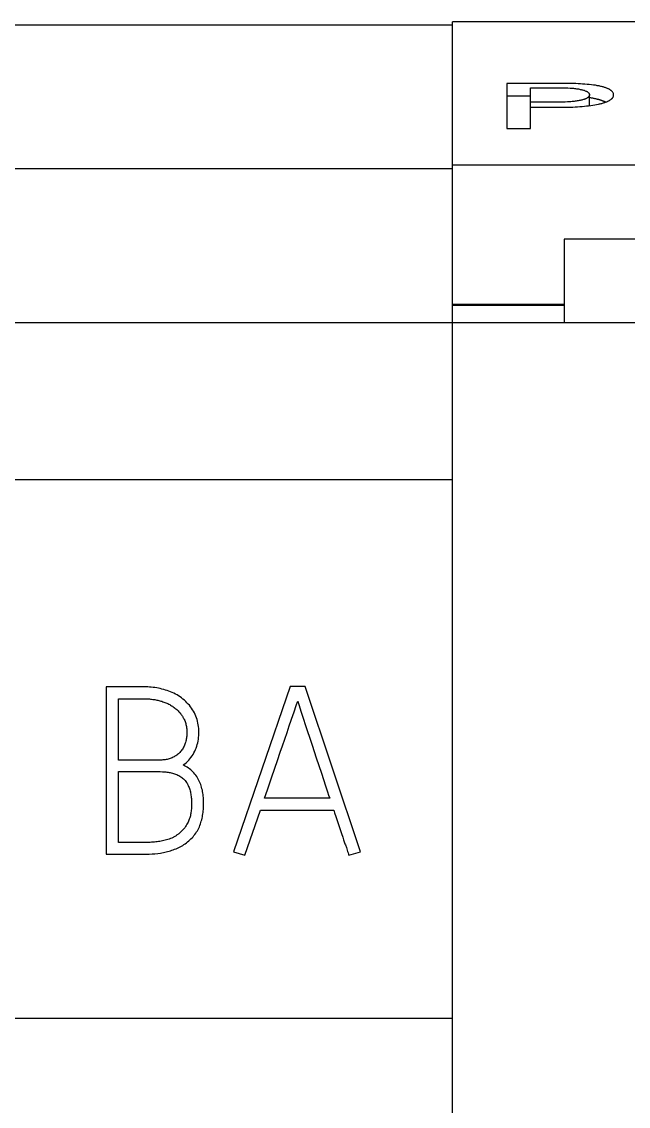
# Model space of a CAD drawing. Header units: millimetres. Extents: x 6750 to 121550, y -28210 to 66060.
# Drawn here: x 34210 to 34268.6, y 58080.8 to 58185.5 of the extents above; entities that cross this region are included whole.
import ezdxf

# ---------------------------------------------------------------- set-up
doc = ezdxf.new("R2010")
doc.units = ezdxf.units.MM
doc.layers.add('10000_FRONT', color=7, linetype='Continuous')
doc.layers.add('10500_FRONT_LABELING', color=7, linetype='Continuous')
doc.layers.add('DN.1. NET LIEN MANH', color=7, linetype='Continuous', lineweight=40)

# ---------------------------------------------------------------- blocks, each defined once
blk = doc.blocks.new('A$C0C6D7916')
at = {"layer": '10000_FRONT', "linetype": 'Continuous'}
for p, q in [((-7, 117.1), (-16.8, 117.1)), ((-7, 0), (-7, 117.137)), ((0, 117.137), (-7, 117.137)), ((-7, 115.556), (-16.8, 115.556)), ((-7, 115.6), (0, 115.6)), ((-5.8, 114.8), (-5.8, 113.9)), ((-4.125, 114.8), (-5.8, 114.8)), ((-7, 114.1), (-5.8, 114.1)), ((-7, 114.091), (-5.8, 114.091)), ((0, 113.9), (-42, 113.9)), ((-7, 112.214), (-42, 112.214)), ((-7, 106.423), (-42, 106.423))]:
    blk.add_line(p, q, dxfattribs=at)
at = {"layer": '10500_FRONT_LABELING', "linetype": 'Continuous'}
for p, q in [((-6.417, 116.473), (-6.417, 115.989)), ((-6.417, 116.341), (-6.162, 116.341)), ((-6.163, 115.989), (-6.163, 116.426)), ((-6.163, 116.426), (-5.936, 116.426)), ((-5.936, 116.426), (-5.911, 116.426)), ((-5.528, 116.235), (-5.528, 116.35)), ((-5.96, 116.218), (-5.858, 116.218)), ((-5.858, 116.218), (-5.807, 116.218)), ((-6.417, 115.989), (-6.163, 115.989)), ((-10.723, 109.988), (-10.723, 108.19)), ((-10.645, 109.988), (-10.723, 109.988)), ((-8.746, 109.993), (-9.355, 108.217)), ((-8.583, 109.993), (-8.746, 109.993)), ((-7.99, 108.217), (-8.583, 109.993)), ((-10.593, 109.201), (-10.593, 109.86)), ((-10.593, 109.86), (-10.315, 109.86)), ((-8.665, 109.833), (-8.653, 109.797)), ((-8.755, 109.568), (-8.713, 109.691)), ((-8.713, 109.691), (-8.707, 109.709)), ((-8.653, 109.797), (-8.627, 109.718)), ((-8.779, 109.497), (-8.755, 109.568)), ((-8.852, 109.286), (-8.828, 109.356)), ((-8.51, 109.362), (-8.465, 109.227)), ((-8.883, 109.198), (-8.852, 109.286)), ((-8.465, 109.227), (-8.409, 109.06)), ((-8.943, 109.021), (-8.883, 109.198)), ((-10.593, 108.315), (-10.593, 109.077)), ((-8.991, 108.88), (-8.943, 109.021)), ((-8.409, 109.06), (-8.387, 108.993)), ((-8.387, 108.993), (-8.365, 108.926)), ((-9.021, 108.792), (-8.991, 108.88)), ((-8.321, 108.792), (-9.021, 108.792)), ((-9.233, 108.178), (-9.065, 108.664)), ((-9.065, 108.664), (-8.278, 108.664)), ((-8.278, 108.664), (-8.269, 108.636)), ((-8.269, 108.636), (-8.255, 108.594)), ((-8.255, 108.594), (-8.242, 108.552)), ((-8.242, 108.552), (-8.223, 108.497)), ((-8.223, 108.497), (-8.195, 108.413)), ((-8.195, 108.413), (-8.181, 108.372)), ((-10.414, 108.315), (-10.593, 108.315)), ((-10.355, 108.315), (-10.414, 108.315)), ((-8.181, 108.372), (-8.172, 108.344)), ((-8.172, 108.344), (-8.157, 108.303)), ((-8.157, 108.303), (-8.152, 108.289)), ((-10.723, 108.19), (-10.476, 108.19)), ((-10.476, 108.19), (-10.384, 108.189)), ((-9.355, 108.217), (-9.233, 108.178)), ((-8.115, 108.178), (-7.99, 108.217))]:
    blk.add_line(p, q, dxfattribs=at)
for points in [[(-5.982, 116.473), (-6.059, 116.473), (-6.084, 116.473), (-6.11, 116.473), (-6.417, 116.473)], [(-5.807, 116.218), (-5.782, 116.218), (-5.757, 116.219), (-5.731, 116.219), (-5.706, 116.22), (-5.681, 116.221), (-5.656, 116.223), (-5.631, 116.224), (-5.607, 116.226), (-5.583, 116.228), (-5.56, 116.231), (-5.537, 116.233), (-5.514, 116.236), (-5.492, 116.24), (-5.471, 116.243), (-5.451, 116.247), (-5.431, 116.251), (-5.422, 116.253), (-5.413, 116.255), (-5.404, 116.257), (-5.395, 116.259), (-5.387, 116.262), (-5.379, 116.264), (-5.371, 116.267), (-5.363, 116.269), (-5.356, 116.272), (-5.349, 116.274), (-5.342, 116.277), (-5.336, 116.279), (-5.33, 116.282), (-5.324, 116.285), (-5.319, 116.287), (-5.314, 116.29), (-5.309, 116.293), (-5.305, 116.296), (-5.3, 116.299), (-5.297, 116.301), (-5.293, 116.304), (-5.29, 116.307), (-5.287, 116.31), (-5.284, 116.313), (-5.281, 116.316), (-5.279, 116.319), (-5.277, 116.322), (-5.275, 116.325), (-5.273, 116.33), (-5.271, 116.336), (-5.27, 116.342), (-5.269, 116.348), (-5.269, 116.354), (-5.27, 116.359), (-5.271, 116.365), (-5.274, 116.371), (-5.277, 116.376), (-5.28, 116.382), (-5.285, 116.388), (-5.291, 116.393), (-5.294, 116.396), (-5.297, 116.399), (-5.301, 116.401), (-5.305, 116.404), (-5.309, 116.407), (-5.313, 116.409), (-5.318, 116.412), (-5.323, 116.414), (-5.328, 116.417), (-5.334, 116.419), (-5.34, 116.422), (-5.346, 116.424), (-5.353, 116.427), (-5.359, 116.429), (-5.367, 116.431), (-5.374, 116.434), (-5.382, 116.436), (-5.39, 116.438), (-5.398, 116.44), (-5.407, 116.442), (-5.416, 116.444), (-5.425, 116.446), (-5.435, 116.448), (-5.444, 116.449), (-5.454, 116.451), (-5.465, 116.453), (-5.486, 116.456), (-5.508, 116.458), (-5.53, 116.461), (-5.554, 116.463), (-5.578, 116.465), (-5.602, 116.467), (-5.626, 116.468), (-5.651, 116.47), (-5.676, 116.471), (-5.702, 116.472), (-5.727, 116.472), (-5.752, 116.473), (-5.778, 116.473), (-5.803, 116.473), (-5.829, 116.474), (-5.854, 116.474), (-5.982, 116.473)], [(-5.911, 116.426), (-5.861, 116.426), (-5.836, 116.426), (-5.811, 116.426), (-5.786, 116.426), (-5.761, 116.425), (-5.736, 116.424), (-5.724, 116.423), (-5.712, 116.422), (-5.7, 116.421), (-5.689, 116.42), (-5.678, 116.418), (-5.667, 116.417), (-5.657, 116.415), (-5.647, 116.414), (-5.637, 116.412), (-5.628, 116.41), (-5.619, 116.408), (-5.61, 116.406), (-5.602, 116.404), (-5.594, 116.402), (-5.587, 116.4), (-5.58, 116.397), (-5.574, 116.395), (-5.568, 116.392), (-5.562, 116.39), (-5.557, 116.387), (-5.553, 116.385), (-5.549, 116.382), (-5.545, 116.379), (-5.542, 116.377), (-5.539, 116.374), (-5.536, 116.371), (-5.534, 116.368), (-5.532, 116.366), (-5.531, 116.363), (-5.53, 116.36), (-5.529, 116.357), (-5.529, 116.354), (-5.528, 116.351), (-5.528, 116.348), (-5.529, 116.345), (-5.53, 116.343), (-5.531, 116.34), (-5.532, 116.337), (-5.534, 116.334), (-5.536, 116.331), (-5.538, 116.328), (-5.541, 116.326), (-5.544, 116.323), (-5.548, 116.32), (-5.552, 116.317), (-5.557, 116.314), (-5.562, 116.312), (-5.567, 116.309), (-5.57, 116.308), (-5.573, 116.306), (-5.576, 116.305), (-5.58, 116.304), (-5.587, 116.301), (-5.594, 116.299), (-5.602, 116.297), (-5.611, 116.295), (-5.62, 116.293), (-5.629, 116.291), (-5.639, 116.289), (-5.649, 116.287), (-5.659, 116.285), (-5.67, 116.284), (-5.681, 116.282), (-5.692, 116.281), (-5.704, 116.279), (-5.715, 116.278), (-5.727, 116.277), (-5.739, 116.276), (-5.764, 116.275), (-5.788, 116.273), (-5.813, 116.272), (-5.838, 116.272), (-5.863, 116.272), (-5.888, 116.271), (-5.913, 116.271)], [(-5.913, 116.271), (-5.963, 116.271), (-6.163, 116.271)], [(-6.163, 116.218), (-6.061, 116.218), (-6.036, 116.218), (-5.96, 116.218)], [(-5.528, 116.322), (-5.518, 116.321), (-5.509, 116.319), (-5.499, 116.317), (-5.494, 116.317), (-5.49, 116.316), (-5.485, 116.315), (-5.481, 116.314), (-5.476, 116.313), (-5.471, 116.312), (-5.467, 116.311), (-5.462, 116.31), (-5.458, 116.309), (-5.454, 116.308), (-5.449, 116.307), (-5.445, 116.306), (-5.441, 116.305), (-5.437, 116.304), (-5.433, 116.303), (-5.428, 116.302), (-5.424, 116.3), (-5.42, 116.299), (-5.416, 116.298), (-5.412, 116.297), (-5.409, 116.296), (-5.405, 116.294), (-5.401, 116.293), (-5.397, 116.292), (-5.394, 116.291), (-5.39, 116.289), (-5.387, 116.288), (-5.383, 116.287), (-5.38, 116.286), (-5.376, 116.284), (-5.373, 116.283), (-5.37, 116.282), (-5.367, 116.28), (-5.364, 116.279), (-5.361, 116.277), (-5.358, 116.276), (-5.355, 116.275), (-5.352, 116.273)], [(-9.895, 109.149), (-9.879, 109.161), (-9.864, 109.173), (-9.85, 109.187), (-9.837, 109.201), (-9.824, 109.215), (-9.812, 109.23), (-9.8, 109.246), (-9.79, 109.262), (-9.78, 109.279), (-9.771, 109.296), (-9.763, 109.314), (-9.755, 109.331), (-9.749, 109.35), (-9.744, 109.368), (-9.739, 109.387), (-9.735, 109.406), (-9.732, 109.425), (-9.73, 109.445), (-9.728, 109.464), (-9.727, 109.483), (-9.727, 109.503), (-9.727, 109.522), (-9.729, 109.542), (-9.731, 109.561), (-9.734, 109.58), (-9.737, 109.599), (-9.742, 109.618), (-9.747, 109.637), (-9.753, 109.655), (-9.76, 109.673), (-9.767, 109.691), (-9.776, 109.709), (-9.785, 109.726), (-9.795, 109.742), (-9.806, 109.759), (-9.817, 109.774), (-9.829, 109.79), (-9.842, 109.804), (-9.855, 109.818), (-9.869, 109.832), (-9.883, 109.845), (-9.898, 109.857), (-9.914, 109.869), (-9.929, 109.88), (-9.946, 109.891), (-9.962, 109.901), (-9.979, 109.91), (-9.996, 109.919), (-10.014, 109.927), (-10.032, 109.935), (-10.05, 109.942), (-10.068, 109.948), (-10.086, 109.954), (-10.105, 109.96), (-10.124, 109.965), (-10.143, 109.969), (-10.162, 109.973), (-10.181, 109.977), (-10.2, 109.98), (-10.219, 109.982), (-10.239, 109.984), (-10.258, 109.986), (-10.277, 109.987), (-10.297, 109.988), (-10.336, 109.988), (-10.374, 109.988), (-10.413, 109.988), (-10.452, 109.988), (-10.49, 109.988), (-10.645, 109.988)], [(-10.315, 109.86), (-10.304, 109.86), (-10.292, 109.86), (-10.281, 109.859), (-10.269, 109.859), (-10.258, 109.858), (-10.247, 109.857), (-10.235, 109.856), (-10.224, 109.854), (-10.213, 109.853), (-10.202, 109.851), (-10.191, 109.849), (-10.18, 109.847), (-10.169, 109.844), (-10.158, 109.842), (-10.147, 109.839), (-10.136, 109.836), (-10.125, 109.833), (-10.114, 109.829), (-10.103, 109.825), (-10.093, 109.821), (-10.082, 109.817), (-10.072, 109.813), (-10.061, 109.808), (-10.051, 109.803), (-10.041, 109.797), (-10.031, 109.792), (-10.021, 109.786), (-10.012, 109.78), (-10.002, 109.773), (-9.993, 109.767), (-9.984, 109.76), (-9.975, 109.753), (-9.966, 109.745), (-9.958, 109.738), (-9.95, 109.73), (-9.942, 109.721), (-9.938, 109.717), (-9.934, 109.713), (-9.93, 109.709), (-9.927, 109.704), (-9.923, 109.7), (-9.92, 109.695), (-9.916, 109.691), (-9.913, 109.686), (-9.91, 109.681), (-9.907, 109.677), (-9.904, 109.672), (-9.901, 109.667), (-9.898, 109.662), (-9.895, 109.657), (-9.892, 109.652), (-9.89, 109.647)], [(-8.707, 109.709), (-8.677, 109.797), (-8.671, 109.815), (-8.665, 109.833)], [(-8.627, 109.718), (-8.609, 109.663), (-8.598, 109.63), (-8.587, 109.596), (-8.51, 109.362)], [(-9.89, 109.647), (-9.885, 109.636), (-9.88, 109.626), (-9.876, 109.615), (-9.872, 109.605), (-9.869, 109.594), (-9.866, 109.583), (-9.864, 109.572), (-9.862, 109.561), (-9.86, 109.549), (-9.858, 109.538), (-9.858, 109.527), (-9.857, 109.516), (-9.857, 109.504), (-9.857, 109.493), (-9.857, 109.482), (-9.857, 109.47), (-9.858, 109.459), (-9.859, 109.448), (-9.861, 109.437), (-9.863, 109.425), (-9.865, 109.414), (-9.868, 109.403), (-9.871, 109.392), (-9.874, 109.382), (-9.878, 109.371), (-9.882, 109.36), (-9.887, 109.35), (-9.892, 109.34), (-9.897, 109.33), (-9.903, 109.32), (-9.91, 109.311), (-9.916, 109.302), (-9.924, 109.293), (-9.931, 109.284), (-9.939, 109.276), (-9.947, 109.269), (-9.956, 109.261), (-9.965, 109.254), (-9.974, 109.248), (-9.984, 109.242), (-9.994, 109.236), (-10.004, 109.231), (-10.014, 109.226), (-10.025, 109.222), (-10.035, 109.218), (-10.046, 109.215), (-10.057, 109.212), (-10.068, 109.209), (-10.079, 109.207), (-10.091, 109.205), (-10.102, 109.204), (-10.113, 109.203), (-10.124, 109.202), (-10.136, 109.202), (-10.159, 109.201), (-10.181, 109.201), (-10.593, 109.201)], [(-8.828, 109.356), (-8.803, 109.427), (-8.779, 109.497)], [(-10.384, 108.189), (-10.353, 108.189), (-10.322, 108.19), (-10.292, 108.19), (-10.261, 108.191), (-10.23, 108.193), (-10.2, 108.195), (-10.169, 108.198), (-10.139, 108.202), (-10.124, 108.205), (-10.108, 108.208), (-10.093, 108.211), (-10.078, 108.214), (-10.063, 108.218), (-10.048, 108.222), (-10.033, 108.227), (-10.018, 108.232), (-10.003, 108.237), (-9.988, 108.243), (-9.973, 108.249), (-9.958, 108.255), (-9.944, 108.262), (-9.929, 108.269), (-9.915, 108.277), (-9.901, 108.285), (-9.888, 108.294), (-9.874, 108.303), (-9.861, 108.312), (-9.848, 108.322), (-9.836, 108.332), (-9.824, 108.343), (-9.812, 108.354), (-9.801, 108.365), (-9.79, 108.377), (-9.78, 108.39), (-9.77, 108.402), (-9.761, 108.415), (-9.752, 108.429), (-9.743, 108.442), (-9.736, 108.456), (-9.729, 108.47), (-9.722, 108.485), (-9.716, 108.5), (-9.71, 108.515), (-9.705, 108.53), (-9.701, 108.545), (-9.697, 108.561), (-9.693, 108.576), (-9.69, 108.592), (-9.687, 108.607), (-9.684, 108.623), (-9.682, 108.639), (-9.68, 108.655), (-9.679, 108.671), (-9.678, 108.687), (-9.677, 108.703), (-9.676, 108.719), (-9.676, 108.735), (-9.676, 108.75), (-9.677, 108.766), (-9.678, 108.782), (-9.679, 108.798), (-9.68, 108.814), (-9.682, 108.83), (-9.684, 108.846), (-9.687, 108.862), (-9.69, 108.878), (-9.694, 108.893), (-9.698, 108.909), (-9.703, 108.924), (-9.708, 108.939), (-9.713, 108.954), (-9.72, 108.969), (-9.727, 108.983), (-9.734, 108.998), (-9.742, 109.011), (-9.751, 109.025), (-9.76, 109.038), (-9.77, 109.05), (-9.78, 109.063), (-9.791, 109.074), (-9.803, 109.085), (-9.815, 109.096), (-9.827, 109.106), (-9.84, 109.116), (-9.853, 109.125), (-9.867, 109.133), (-9.881, 109.141), (-9.895, 109.149)], [(-10.593, 109.077), (-10.308, 109.077), (-10.284, 109.077), (-10.213, 109.077)], [(-10.213, 109.077), (-10.189, 109.077), (-10.166, 109.077), (-10.142, 109.077), (-10.118, 109.076), (-10.107, 109.075), (-10.095, 109.075), (-10.083, 109.074), (-10.071, 109.073), (-10.059, 109.071), (-10.048, 109.069), (-10.036, 109.067), (-10.024, 109.065), (-10.012, 109.062), (-10.001, 109.059), (-9.989, 109.055), (-9.977, 109.051), (-9.966, 109.046), (-9.955, 109.041), (-9.943, 109.035), (-9.933, 109.029), (-9.922, 109.023), (-9.912, 109.015), (-9.902, 109.008), (-9.893, 109), (-9.884, 108.991), (-9.876, 108.982), (-9.868, 108.972), (-9.861, 108.962), (-9.854, 108.952), (-9.848, 108.941), (-9.843, 108.93), (-9.838, 108.919), (-9.833, 108.907), (-9.829, 108.896), (-9.825, 108.884), (-9.822, 108.872), (-9.819, 108.86), (-9.816, 108.848), (-9.814, 108.836), (-9.812, 108.823), (-9.81, 108.811), (-9.809, 108.799), (-9.808, 108.787), (-9.807, 108.774), (-9.806, 108.762), (-9.806, 108.75), (-9.805, 108.738), (-9.806, 108.725), (-9.806, 108.713), (-9.806, 108.701), (-9.807, 108.688), (-9.808, 108.676), (-9.809, 108.664), (-9.811, 108.651), (-9.812, 108.639), (-9.814, 108.627), (-9.817, 108.615), (-9.819, 108.603), (-9.822, 108.591), (-9.826, 108.579), (-9.83, 108.567), (-9.834, 108.556), (-9.838, 108.544), (-9.844, 108.533), (-9.849, 108.522), (-9.855, 108.511)], [(-8.365, 108.926), (-8.343, 108.859), (-8.332, 108.825), (-8.321, 108.792)], [(-9.855, 108.511), (-9.863, 108.498), (-9.872, 108.486), (-9.88, 108.474), (-9.89, 108.462), (-9.899, 108.451), (-9.91, 108.44), (-9.92, 108.43), (-9.926, 108.425), (-9.931, 108.42), (-9.937, 108.415), (-9.943, 108.41), (-9.949, 108.406), (-9.954, 108.401), (-9.961, 108.397), (-9.967, 108.393), (-9.973, 108.389), (-9.979, 108.385), (-9.986, 108.381), (-9.992, 108.377), (-9.999, 108.374), (-10.005, 108.371), (-10.019, 108.364), (-10.032, 108.359), (-10.046, 108.353), (-10.06, 108.348), (-10.074, 108.344), (-10.089, 108.34), (-10.103, 108.336), (-10.118, 108.333), (-10.132, 108.33), (-10.147, 108.328), (-10.162, 108.326), (-10.176, 108.324), (-10.191, 108.322), (-10.206, 108.32), (-10.221, 108.319), (-10.236, 108.318), (-10.25, 108.317), (-10.265, 108.317), (-10.295, 108.316), (-10.325, 108.315), (-10.355, 108.315)], [(-8.152, 108.289), (-8.142, 108.261), (-8.138, 108.247), (-8.133, 108.233), (-8.128, 108.22), (-8.124, 108.206), (-8.119, 108.192), (-8.115, 108.178)]]:
    blk.add_lwpolyline(points, dxfattribs=at)

msp = doc.modelspace()

# ---------------------------------------------------------------- block references
at = {"layer": 'DN.1. NET LIEN MANH', "xscale": 8.981300112304329, "yscale": 8.981300112304329, "zscale": 8.981300112304329}
msp.add_blockref('A$C0C6D7916', (34314.458, 57133.431), dxfattribs=at)

doc.saveas('drawing.dxf')
